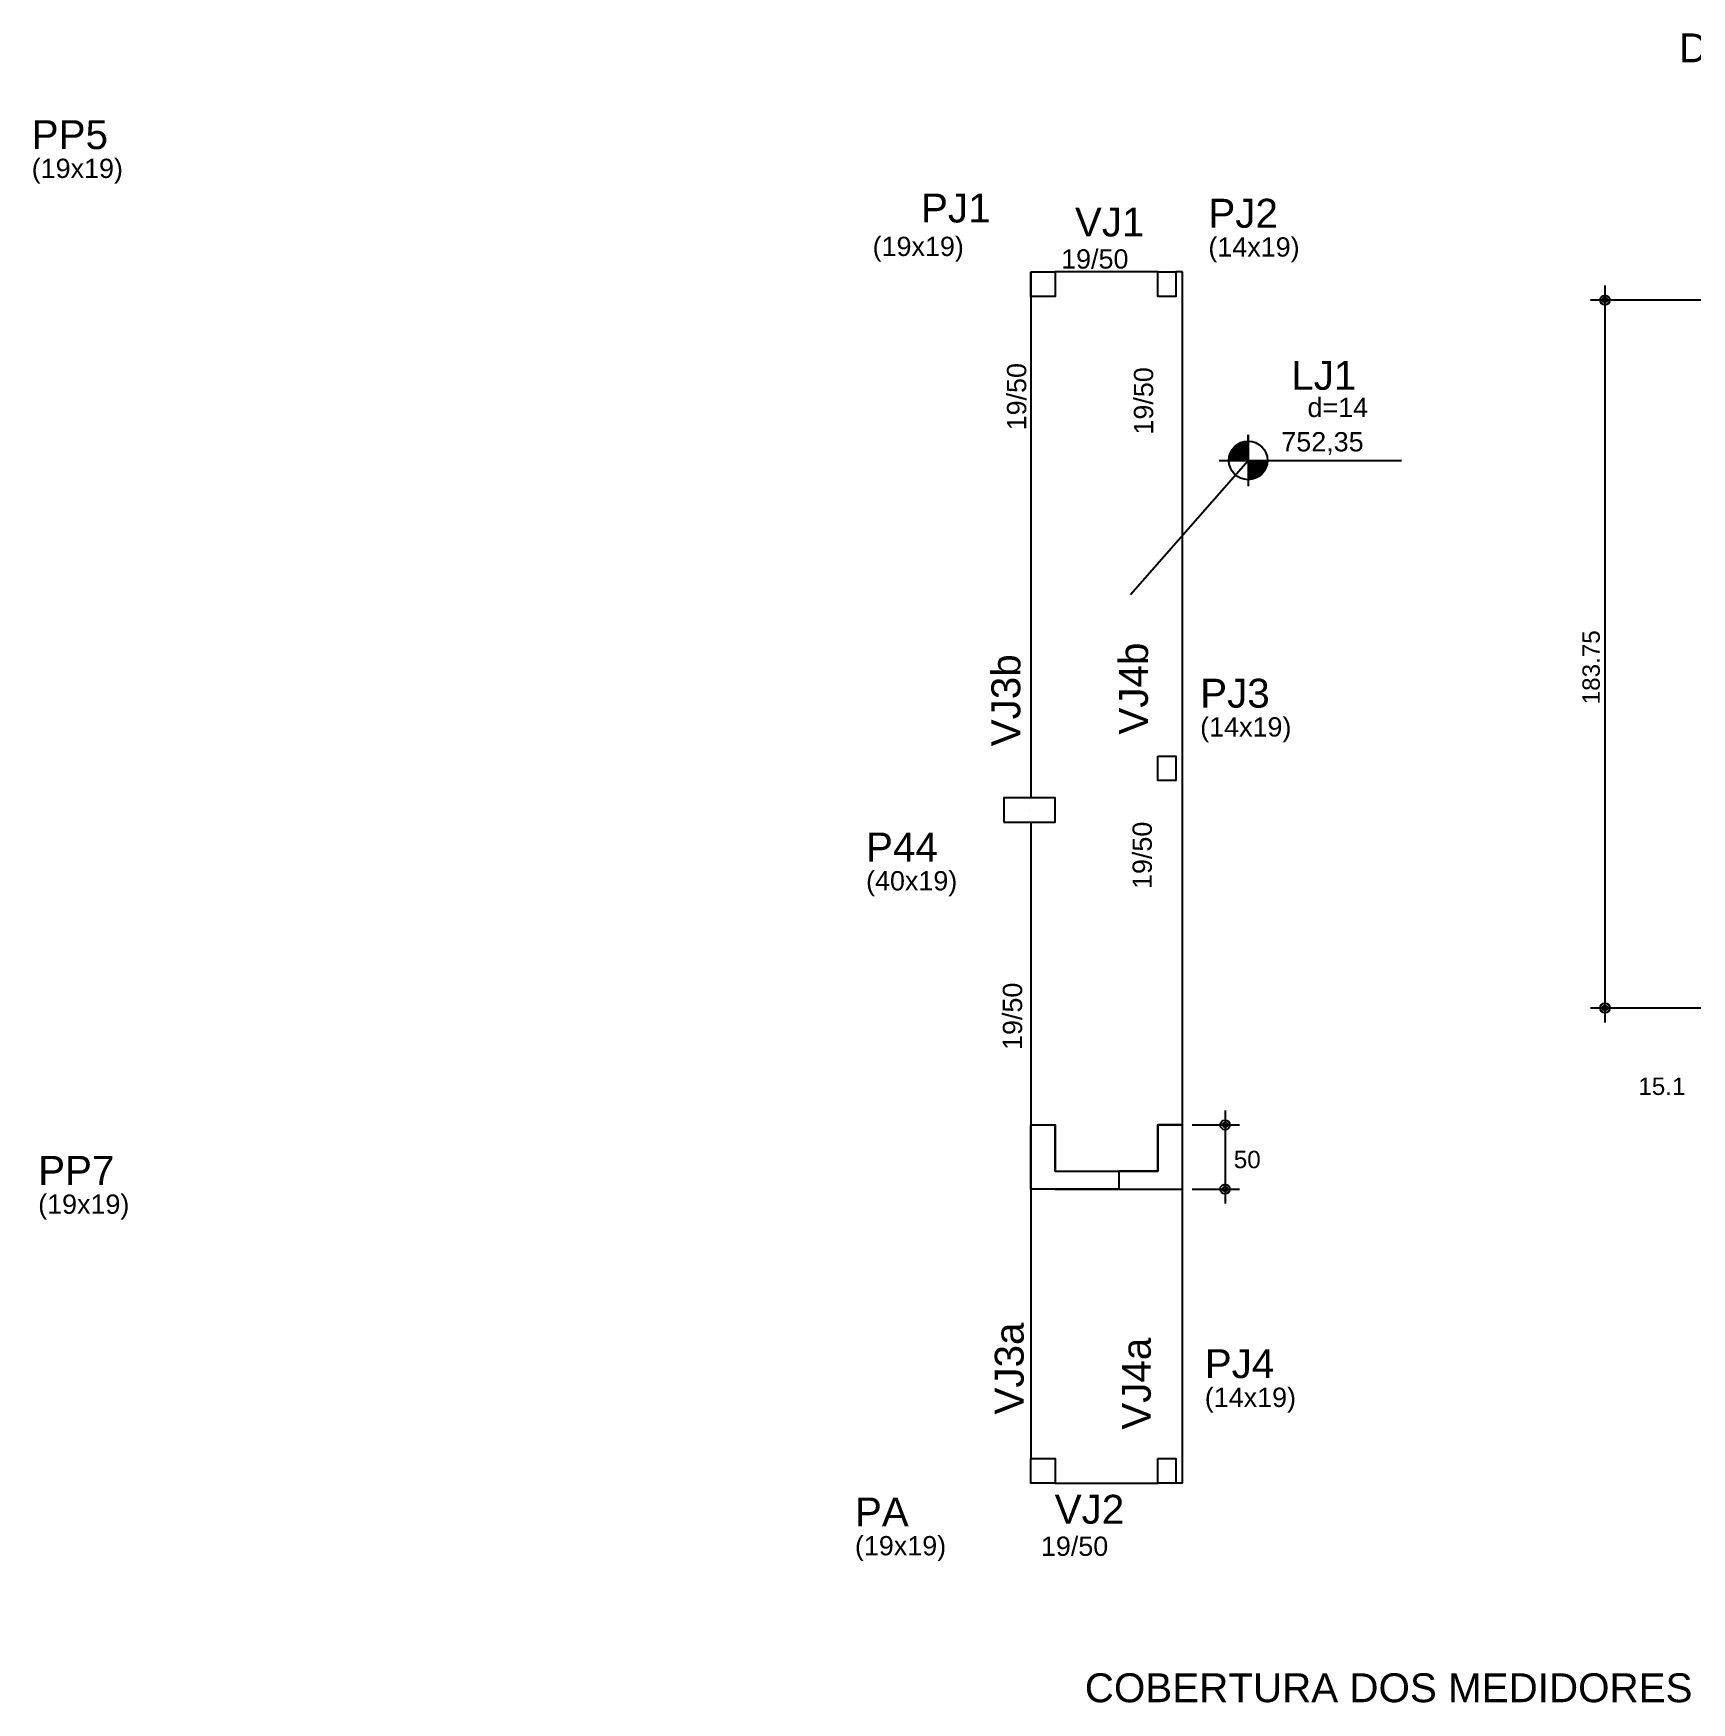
# Model space of a CAD drawing. Header units: millimetres. Extents: x 11071 to 20686, y 1651 to 7234.
# Drawn here: x 16052 to 17344, y 3964 to 5264 of the extents above; entities that cross this region are included whole.
import ezdxf

# ---------------------------------------------------------------- set-up
doc = ezdxf.new("R2010")
doc.units = ezdxf.units.MM
for name, color, linetype in [('1', 4, 'Continuous'), ('10', 13, 'Continuous'), ('11', 22, 'Continuous'), ('12', 3, 'Continuous'), ('18', 9, 'Continuous'), ('242', 3, 'Continuous'), ('26', 1, 'Continuous'), ('27', 10, 'Continuous'), ('3', 2, 'Continuous'), ('30', 15, 'Continuous'), ('4', 1, 'Continuous'), ('8', 5, 'Continuous'), ('9', 3, 'Continuous')]:
    doc.layers.add(name, color=color, linetype=linetype)
doc.styles.get("Standard").update_dxf_attribs({"font": 'arial.ttf'})

msp = doc.modelspace()

# ---------------------------------------------------------------- linework, layer by layer
for p, q in [((16998.22, 4946.36), (16998.22, 4951.36)), ((16998.22, 4951.36), (16998.22, 4911.36)), ((16975.72, 4931.36), (17117.63, 4931.36))]:
    msp.add_line(p, q)
msp.add_circle((16998.22, 4931.36), 15)
at = {"layer": '1'}
for p, q in [((16928.02, 5078.09), (16848.02, 5078.09)), ((16947.02, 5078.09), (16942.02, 5078.09)), ((16947.02, 4135.09), (16942.02, 4135.09))]:
    msp.add_line(p, q, dxfattribs=at)
for points in [[(16829.02, 5078.09), (16829.02, 4668.59)], [(16947.02, 4135.09), (16947.02, 5078.09)], [(16829.02, 4649.59), (16829.02, 4154.09)], [(16848.02, 4135.09), (16928.02, 4135.09)]]:
    msp.add_lwpolyline(points, dxfattribs=at)
at = {"layer": '18'}
for p, q in [((16829.02, 4413.94), (16848.02, 4413.94)), ((16829.02, 4363.94), (16829.02, 4413.94)), ((16848.02, 4377.94), (16848.02, 4413.94)), ((16928.02, 4413.94), (16947.02, 4413.94)), ((16928.02, 4377.94), (16928.02, 4413.94)), ((16947.02, 4363.94), (16947.02, 4413.94)), ((16848.02, 4377.94), (16897.52, 4377.94)), ((16897.52, 4377.94), (16928.02, 4377.94)), ((16848.02, 4363.94), (16897.52, 4363.94)), ((16848.02, 4363.94), (16848.02, 4363.94)), ((16897.52, 4363.94), (16928.02, 4363.94)), ((16928.02, 4363.94), (16947.02, 4363.94)), ((16928.02, 4363.94), (16928.02, 4363.94))]:
    msp.add_line(p, q, dxfattribs=at)
at = {"layer": '242'}
msp.add_line((16828.02, 4659.09), (16828.02, 4659.09), dxfattribs=at)
at = {"layer": '26', "linetype": 'Continuous'}
for p, q in [((17353.05, 5056.18), (17264.83, 5056.18)), ((17276.08, 5067.43), (17276.08, 4493.68)), ((17353.05, 4504.93), (17264.83, 4504.93))]:
    msp.add_line(p, q, dxfattribs=at)
at = {"layer": '26'}
msp.add_line((16906.52, 4826.82), (16998.22, 4931.36), dxfattribs=at)
at = {"layer": '26', "color": 3, "linetype": 'Continuous'}
for p, q in [((16980.26, 4425.19), (16980.26, 4352.69)), ((16947.02, 4413.94), (16947.02, 4413.94)), ((16954.52, 4413.94), (16991.51, 4413.94)), ((16947.02, 4363.94), (16947.02, 4363.94)), ((16954.52, 4363.94), (16991.51, 4363.94))]:
    msp.add_line(p, q, dxfattribs=at)
at = {"layer": '26', "linetype": 'Continuous'}
for centre, radius in [((17276.08, 5056.18), 3.75), ((17276.08, 5056.18), 1.87), ((17276.08, 4504.93), 3.75), ((17276.08, 4504.93), 1.87)]:
    msp.add_circle(centre, radius, dxfattribs=at)
at = {"layer": '26', "color": 3, "linetype": 'Continuous'}
for centre, radius in [((16980.26, 4413.94), 3.75), ((16980.26, 4413.94), 1.87), ((16980.26, 4363.94), 3.75), ((16980.26, 4363.94), 1.87)]:
    msp.add_circle(centre, radius, dxfattribs=at)
at = {"layer": '27'}
for points in [[(16998.22, 4931.36), (16986.01, 4940.07), (16985.37, 4939.09)], [(16998.22, 4931.36), (16987.2, 4941.54), (16986.01, 4940.07)], [(16998.22, 4931.36), (16988.02, 4942.36), (16987.2, 4941.54)], [(16998.22, 4931.36), (16988.58, 4942.86), (16988.02, 4942.36)], [(16998.22, 4931.36), (16989.26, 4943.4), (16988.58, 4942.86)], [(16998.22, 4931.36), (16989.85, 4943.81), (16989.26, 4943.4)], [(16998.22, 4931.36), (16990.63, 4944.3), (16989.85, 4943.81)], [(16998.22, 4931.36), (16991.31, 4944.68), (16990.63, 4944.3)], [(16998.22, 4931.36), (16992.21, 4945.11), (16991.31, 4944.68)], [(16998.22, 4931.36), (16992.71, 4945.31), (16992.21, 4945.11)], [(16998.22, 4931.36), (16993.8, 4945.7), (16992.71, 4945.31)], [(16998.22, 4931.36), (16995.17, 4946.05), (16993.8, 4945.7)], [(16998.22, 4931.36), (16996.36, 4946.25), (16995.17, 4946.05)], [(16998.22, 4931.36), (16998.22, 4946.36), (16996.36, 4946.25)], [(16998.22, 4931.36), (16983.25, 4932.3), (16983.22, 4931.36)], [(16998.22, 4931.36), (16983.22, 4931.36), (16998.22, 4931.36)], [(16998.22, 4931.36), (16983.39, 4933.6), (16983.25, 4932.39)], [(16998.22, 4931.36), (16983.25, 4932.39), (16983.25, 4932.3)], [(16998.22, 4931.36), (16983.52, 4934.33), (16983.39, 4933.6)], [(16998.22, 4931.36), (16983.74, 4935.28), (16983.52, 4934.33)], [(16998.22, 4931.36), (16984.18, 4936.64), (16983.74, 4935.28)], [(16998.22, 4931.36), (16984.79, 4938.05), (16984.18, 4936.64)], [(16998.22, 4931.36), (16985.37, 4939.09), (16984.79, 4938.05)], [(16998.22, 4931.36), (17013.22, 4931.36), (17013.1, 4929.5)], [(16998.22, 4931.36), (17013.1, 4929.5), (17012.91, 4928.32)], [(16998.22, 4931.36), (17012.91, 4928.32), (17012.55, 4926.94)], [(16998.22, 4931.36), (17012.55, 4926.94), (17012.17, 4925.85)], [(16998.22, 4931.36), (17012.17, 4925.85), (17011.96, 4925.35)], [(16998.22, 4931.36), (17011.96, 4925.35), (17011.53, 4924.45)], [(16998.22, 4931.36), (17011.53, 4924.45), (17011.16, 4923.77)], [(16998.22, 4931.36), (17011.16, 4923.77), (17010.67, 4923)], [(16998.22, 4931.36), (17010.67, 4923), (17010.25, 4922.41)], [(16998.22, 4931.36), (17010.25, 4922.41), (17009.71, 4921.73)], [(16998.22, 4931.36), (17009.71, 4921.73), (17009.22, 4921.16)], [(16998.22, 4931.36), (17009.22, 4921.16), (17008.39, 4920.34)], [(16998.22, 4931.36), (17008.39, 4920.34), (17006.93, 4919.15)], [(16998.22, 4931.36), (17006.93, 4919.15), (17005.95, 4918.51)], [(16998.22, 4931.36), (17005.95, 4918.51), (17004.9, 4917.93)], [(16998.22, 4931.36), (17004.9, 4917.93), (17003.49, 4917.32)], [(16998.22, 4931.36), (17003.49, 4917.32), (17002.13, 4916.88)], [(16998.22, 4931.36), (17002.13, 4916.88), (17001.19, 4916.66)], [(16998.22, 4931.36), (17001.19, 4916.66), (17000.45, 4916.53)], [(16998.22, 4931.36), (17000.45, 4916.53), (16999.25, 4916.4)], [(16998.22, 4931.36), (16999.25, 4916.4), (16999.15, 4916.39)], [(16998.22, 4931.36), (16999.15, 4916.39), (16998.22, 4916.36)], [(16998.22, 4931.36), (16998.22, 4916.36), (16998.22, 4931.36)]]:
    msp.add_solid(points, dxfattribs=at)
at = {"layer": '3'}
for points in [[(16808.02, 4649.59), (16848.02, 4649.59), (16848.02, 4668.59), (16808.02, 4668.59), (16808.02, 4649.59)], [(16829.02, 4154.09), (16848.02, 4154.09), (16848.02, 4135.09), (16829.02, 4135.09), (16829.02, 4154.09)]]:
    msp.add_lwpolyline(points, dxfattribs=at)
at = {"layer": '30'}
for points in [[(16829.02, 4413.94), (16848.02, 4413.94), (16848.02, 4377.94), (16897.52, 4377.94), (16897.52, 4363.94), (16848.02, 4363.94), (16848.02, 4363.94), (16829.02, 4363.94), (16829.02, 4413.94)], [(16947.02, 4413.94), (16928.02, 4413.94), (16928.02, 4377.94), (16897.52, 4377.94), (16897.52, 4363.94), (16928.02, 4363.94), (16928.02, 4363.94), (16947.02, 4363.94), (16947.02, 4413.94)]]:
    msp.add_lwpolyline(points, dxfattribs=at)
at = {"layer": '4'}
for points in [[(16829.02, 5078.09), (16848.02, 5078.09), (16848.02, 5059.09), (16829.02, 5059.09), (16829.02, 5078.09)], [(16928.02, 5078.09), (16942.02, 5078.09), (16942.02, 5059.09), (16928.02, 5059.09), (16928.02, 5078.09)], [(16928.02, 4701.09), (16942.02, 4701.09), (16942.02, 4682.09), (16928.02, 4682.09), (16928.02, 4701.09)], [(16928.02, 4154.09), (16942.02, 4154.09), (16942.02, 4135.09), (16928.02, 4135.09), (16928.02, 4154.09)]]:
    msp.add_lwpolyline(points, dxfattribs=at)

# ---------------------------------------------------------------- texts
at = {"layer": '10'}
msp.add_text('LJ1', height=22.5, dxfattribs=at).set_placement((17031.81, 4986.37))
at = {"layer": '11'}
for p in [(16852.59, 5080.73), (16836.84, 4078.36)]:
    msp.add_text('19/50', height=15, dxfattribs=at).set_placement(p)
for p in [(16825.43, 4954.75), (16924.26, 4951.49), (16923.2, 4597.61), (16822.18, 4472.27)]:
    msp.add_text('19/50', height=15, rotation=90, dxfattribs=at).set_placement(p)
at = {"layer": '12'}
for s, p in [('(19x19)', (16051, 5151.28)), ('(19x19)', (16705.79, 5090.53)), ('(14x19)', (16967.26, 5090.07)), ('d=14', (17044.44, 4965.16)), ('(14x19)', (16960.86, 4716.36)), ('(40x19)', (16700.68, 4596.54)), ('(19x19)', (16056.02, 4344.76)), ('(14x19)', (16964.45, 4194.3)), ('(19x19)', (16692.02, 4078.78))]:
    msp.add_text(s, height=15, dxfattribs=at).set_placement(p)
at = {"layer": '26'}
msp.add_text('752,35', height=15, dxfattribs=at).set_placement((17024.06, 4938.39))
at = {"layer": '26', "linetype": 'Continuous'}
msp.add_text('183.75', height=13.5, rotation=90, dxfattribs=at).set_placement((17272.03, 4741.41))
msp.add_text('15.1', height=13.5, dxfattribs=at).set_placement((17302.05, 4437.26))
at = {"layer": '26', "color": 3, "linetype": 'Continuous'}
msp.add_text('50', height=13.5, dxfattribs=at).set_placement((16987.02, 4380.25))
at = {"layer": '8'}
for s, p in [('VJ1', (16863.32, 5105.77)), ('VJ2', (16847.58, 4103.39))]:
    msp.add_text(s, height=22.5, dxfattribs=at).set_placement(p)
for s, p in [('VJ4b', (16920.17, 4717.88)), ('VJ3b', (16820.79, 4708.75)), ('VJ3a', (16823.42, 4188.41)), ('VJ4a', (16922.39, 4176.59))]:
    msp.add_text(s, height=22.5, rotation=90, dxfattribs=at).set_placement(p)
at = {"layer": '9'}
for s, p in [('DETALHE', (17333.74, 5241.37)), ('PP5', (16051, 5173.78)), ('PJ1', (16743.49, 5116.62)), ('PJ2', (16967.26, 5112.57)), ('PJ3', (16960.86, 4738.86)), ('P44', (16700.68, 4619.04)), ('PP7', (16056.02, 4367.26)), ('PJ4', (16964.45, 4216.8)), ('PA', (16692.02, 4101.28)), ('COBERTURA DOS MEDIDORES', (16871.01, 3964.41))]:
    msp.add_text(s, height=22.5, dxfattribs=at).set_placement(p)

doc.saveas('drawing.dxf')
